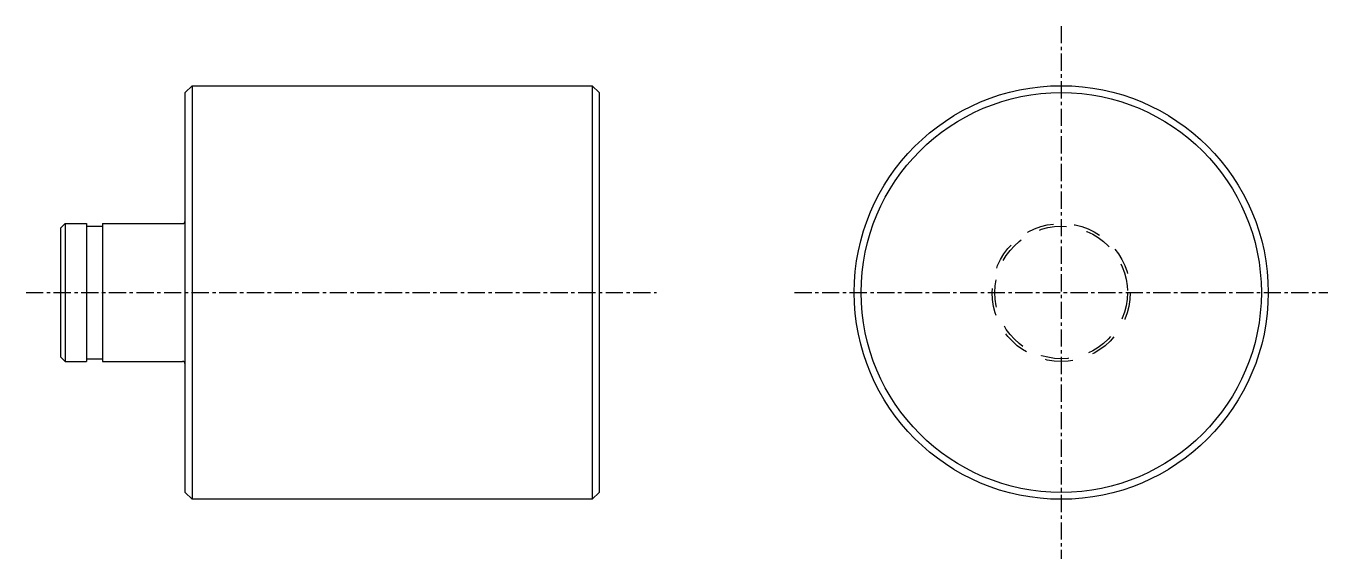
# Model space of a CAD drawing. Extents: x 53 to 148, y 87 to 217.
# Drawn here: x 53.3 to 147.6, y 178.6 to 217.2 of the extents above; entities outside this region: 2.
import ezdxf

# ---------------------------------------------------------------- set-up
doc = ezdxf.new("R2010")
doc.units = 0
doc.linetypes.add('CENTER', pattern=[2, 1.25, -0.25, 0.25, -0.25])
doc.linetypes.add('DASHED', pattern=[3.5, 2, -1.5])
doc.layers.get('0').update_dxf_attribs({"linetype": 'CONTINUOUS'})
doc.layers.add('CENTER', color=1, linetype='CENTER')

msp = doc.modelspace()

# ---------------------------------------------------------------- linework, layer by layer
for p, q in [((64.793, 212.412), (65.293, 212.912)), ((64.793, 183.412), (64.793, 212.412)), ((65.293, 212.912), (94.293, 212.912)), ((65.293, 212.912), (65.293, 182.912)), ((94.293, 212.912), (94.293, 182.912)), ((94.293, 212.912), (94.793, 212.412)), ((94.793, 212.412), (94.793, 183.412)), ((65.293, 205.412), (65.293, 205.412)), ((55.793, 193.212), (55.793, 202.612)), ((65.293, 197.912), (65.294, 197.912)), ((65.293, 182.912), (64.793, 183.412)), ((94.793, 183.412), (94.293, 182.912)), ((94.293, 182.912), (65.293, 182.912))]:
    msp.add_line(p, q)
at = {"linetype": 'CONTINUOUS'}
for p, q in [((55.793, 202.612), (56.093, 202.912)), ((57.643, 202.912), (57.643, 192.912)), ((58.793, 202.912), (58.793, 192.912)), ((57.643, 202.712), (58.793, 202.712)), ((55.793, 193.212), (56.093, 192.912)), ((57.643, 193.112), (58.793, 193.112))]:
    msp.add_line(p, q, dxfattribs=at)
at = {"color": 7, "linetype": 'CONTINUOUS'}
for p, q in [((56.093, 202.912), (56.093, 192.912)), ((56.093, 202.912), (57.643, 202.912)), ((58.793, 202.912), (64.593, 202.912)), ((56.093, 192.912), (57.643, 192.912)), ((58.793, 192.912), (64.593, 192.912))]:
    msp.add_line(p, q, dxfattribs=at)
at = {"linetype": 'CONTINUOUS'}
for radius in [15, 14.5]:
    msp.add_circle((128.267, 197.912), radius, dxfattribs=at)
at = {"color": 3, "linetype": 'DASHED'}
for radius in [5, 4.8]:
    msp.add_circle((128.267, 197.912), radius, dxfattribs=at)
at = {"linetype": 'CONTINUOUS'}
for centre, start, end in [((64.593, 203.112), 270, 0), ((64.593, 192.712), 0, 90)]:
    msp.add_arc(centre, 0.2, start, end, dxfattribs=at)
at = {"layer": 'CENTER', "color": 1, "linetype": 'CENTER'}
for p, q in [((128.267, 217.24), (128.267, 178.584)), ((53.262, 197.912), (98.953, 197.912)), ((108.939, 197.912), (147.595, 197.912))]:
    msp.add_line(p, q, dxfattribs=at)

# ---------------------------------------------------------------- texts
for s, p in [('SFRX 30-30-F9-B3-P10', (54.216, 102.432)), ('SFRX30 ', (54.216, 87.432))]:
    msp.add_text(s, height=4).set_placement(p)

doc.saveas('drawing.dxf')
